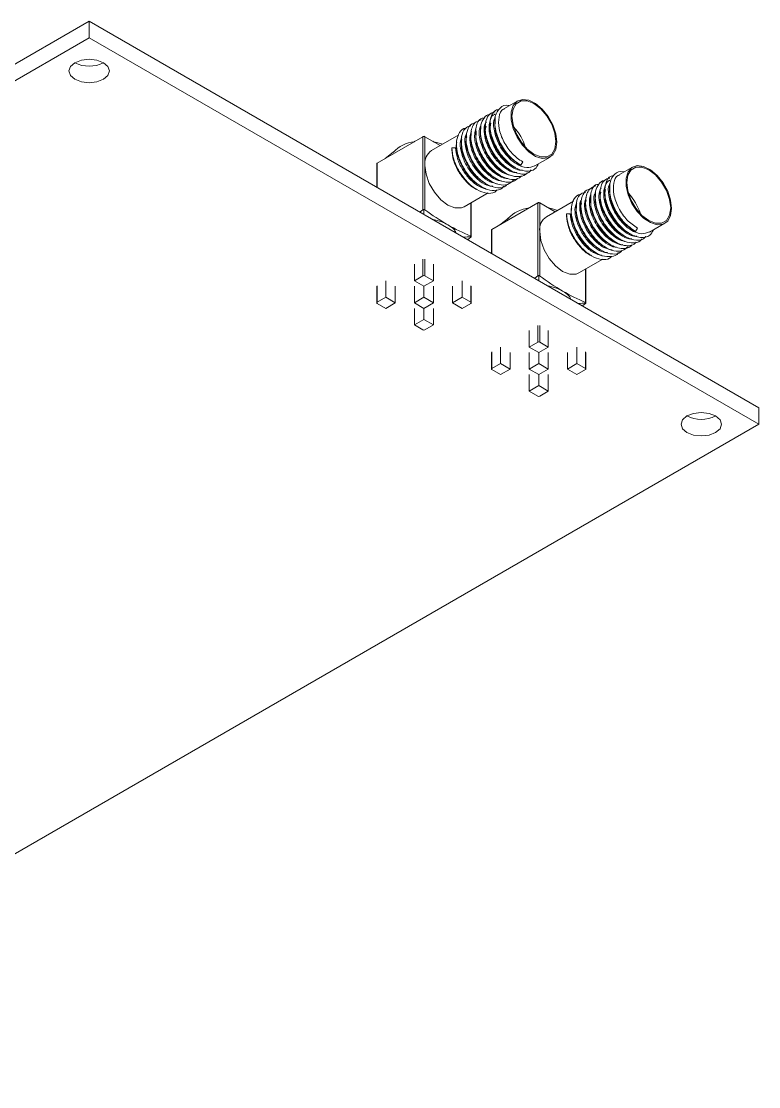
# Model space of a CAD drawing. Header units: millimetres. Extents: x -37 to 256, y 6 to 200.
# Drawn here: x 218.29 to 245.55, y 5.93 to 45.32 of the extents above; entities that cross this region are included whole.
import ezdxf

# ---------------------------------------------------------------- set-up
doc = ezdxf.new("R2010")
doc.units = ezdxf.units.MM

msp = doc.modelspace()

# ---------------------------------------------------------------- linework, layer by layer
at = {"color": 7, "linetype": 'Continuous', "lineweight": 15}
for p, q in [((178.371, 20.829), (220.797, 45.321)), ((220.797, 45.321), (220.797, 44.709)), ((220.797, 45.321), (245.546, 31.034)), ((178.371, 20.217), (220.797, 44.709)), ((220.797, 44.709), (245.546, 30.422)), ((236.637, 42.381), (236.155, 42.103)), ((231.439, 40.076), (233.136, 41.055)), ((233.136, 38.356), (233.136, 41.055)), ((233.207, 41.055), (233.207, 39.995)), ((233.207, 41.055), (233.774, 40.728)), ((234.457, 41.123), (233.455, 40.544)), ((232.839, 40.884), (232.815, 40.869)), ((233.527, 40.869), (233.504, 40.884)), ((234.338, 40.648), (234.197, 40.648)), ((234.197, 40.648), (234.197, 40.566)), ((232.05, 40.496), (231.736, 40.247)), ((237.267, 39.973), (237.837, 40.302)), ((231.424, 40.062), (231.424, 39.186)), ((233.207, 39.995), (233.207, 38.356)), ((236.751, 40), (236.822, 40.122)), ((240.88, 39.932), (240.398, 39.654)), ((234.655, 38.466), (235.54, 38.976)), ((234.918, 37.36), (234.918, 38.618)), ((235.682, 37.626), (237.379, 38.606)), ((237.379, 35.906), (237.379, 38.606)), ((237.449, 38.606), (237.449, 37.545)), ((237.449, 38.606), (238.016, 38.279)), ((238.7, 38.673), (237.698, 38.095)), ((233.171, 38.368), (233.171, 38.178)), ((237.082, 38.435), (237.058, 38.42)), ((237.77, 38.42), (237.746, 38.435)), ((236.293, 38.047), (235.978, 37.798)), ((238.581, 38.199), (238.439, 38.199)), ((238.439, 38.199), (238.439, 38.117)), ((241.509, 37.524), (242.08, 37.853)), ((235.667, 37.613), (235.667, 36.737)), ((237.449, 37.545), (237.449, 35.906)), ((240.994, 37.55), (241.064, 37.673)), ((232.818, 35.728), (232.818, 36.341)), ((233.525, 35.728), (233.525, 36.341)), ((238.898, 36.016), (239.783, 36.527)), ((232.818, 35.728), (233.136, 35.912)), ((233.525, 35.728), (233.207, 35.912)), ((237.414, 35.919), (237.414, 35.728)), ((239.161, 34.91), (239.161, 36.168)), ((231.424, 35.524), (231.424, 34.912)), ((231.757, 35.116), (231.757, 35.728)), ((232.111, 34.912), (232.111, 35.524)), ((233.171, 35.524), (232.818, 35.728)), ((232.818, 34.912), (232.818, 35.524)), ((233.525, 35.728), (233.171, 35.524)), ((233.171, 35.116), (233.171, 35.524)), ((233.525, 34.912), (233.525, 35.524)), ((234.232, 34.912), (234.232, 35.524)), ((234.586, 35.116), (234.586, 35.728)), ((234.918, 34.912), (234.918, 35.524)), ((231.439, 34.932), (231.757, 35.116)), ((231.757, 35.116), (232.111, 34.912)), ((232.818, 34.912), (233.171, 35.116)), ((233.171, 35.116), (233.525, 34.912)), ((234.232, 34.912), (234.586, 35.116)), ((234.904, 34.932), (234.586, 35.116)), ((231.439, 34.891), (231.757, 34.708)), ((232.111, 34.912), (231.757, 34.708)), ((233.171, 34.708), (232.818, 34.912)), ((232.818, 34.095), (232.818, 34.708)), ((233.525, 34.912), (233.171, 34.708)), ((233.171, 34.3), (233.171, 34.708)), ((233.525, 34.095), (233.525, 34.708)), ((234.586, 34.708), (234.232, 34.912)), ((234.904, 34.891), (234.586, 34.708)), ((232.818, 34.095), (233.171, 34.3)), ((233.171, 34.3), (233.525, 34.095)), ((232.818, 34.095), (233.136, 33.912)), ((233.525, 34.095), (233.207, 33.912)), ((237.06, 33.279), (237.06, 33.891)), ((237.767, 33.279), (237.767, 33.891)), ((236, 32.667), (236, 33.279)), ((237.06, 33.279), (237.379, 33.463)), ((237.414, 33.075), (237.06, 33.279)), ((237.767, 33.279), (237.414, 33.075)), ((237.767, 33.279), (237.449, 33.463)), ((238.828, 32.667), (238.828, 33.279)), ((235.667, 33.075), (235.667, 32.463)), ((236.353, 32.463), (236.353, 33.075)), ((237.06, 32.463), (237.06, 33.075)), ((237.414, 32.667), (237.414, 33.075)), ((237.767, 32.463), (237.767, 33.075)), ((238.475, 32.463), (238.475, 33.075)), ((239.161, 32.463), (239.161, 33.075)), ((235.682, 32.483), (236, 32.667)), ((235.682, 32.442), (236, 32.259)), ((236, 32.667), (236.353, 32.463)), ((236.353, 32.463), (236, 32.259)), ((237.06, 32.463), (237.414, 32.667)), ((237.414, 32.259), (237.06, 32.463)), ((237.414, 32.667), (237.767, 32.463)), ((237.767, 32.463), (237.414, 32.259)), ((238.475, 32.463), (238.828, 32.667)), ((238.828, 32.259), (238.475, 32.463)), ((239.146, 32.483), (238.828, 32.667)), ((239.146, 32.442), (238.828, 32.259)), ((237.06, 31.646), (237.06, 32.259)), ((237.414, 31.85), (237.414, 32.259)), ((237.767, 31.646), (237.767, 32.259)), ((237.06, 31.646), (237.414, 31.85)), ((237.06, 31.646), (237.379, 31.463)), ((237.414, 31.85), (237.767, 31.646)), ((237.767, 31.646), (237.449, 31.463)), ((245.546, 31.034), (245.546, 30.422)), ((245.546, 30.422), (203.119, 5.929))]:
    msp.add_line(p, q, dxfattribs=at)
at = {"color": 8, "linetype": 'Continuous', "lineweight": 15}
for p, q in [((231.439, 40.076), (231.439, 39.178)), ((234.904, 37.376), (234.904, 38.609)), ((235.682, 37.626), (235.682, 36.729)), ((233.136, 35.912), (233.136, 36.524)), ((233.207, 36.524), (233.207, 35.912)), ((239.146, 34.927), (239.146, 36.16)), ((231.439, 35.545), (231.439, 34.932)), ((234.904, 34.932), (234.904, 35.545)), ((237.379, 33.463), (237.379, 34.075)), ((237.449, 34.075), (237.449, 33.463)), ((235.682, 33.095), (235.682, 32.483)), ((239.146, 32.483), (239.146, 33.095))]:
    msp.add_line(p, q, dxfattribs=at)
at = {"color": 7, "linetype": 'Continuous', "lineweight": 15, "flags": 128}
for points in [[(220.267, 43.79), (220.104, 43.65), (220.047, 43.484), (220.104, 43.319), (220.267, 43.178), (220.51, 43.084), (220.797, 43.051), (221.084, 43.084), (221.327, 43.178), (221.49, 43.319), (221.547, 43.484), (221.49, 43.65), (221.327, 43.79), (221.084, 43.884), (220.797, 43.917), (220.51, 43.884), (220.267, 43.79)], [(238.086, 40.852), (238.048, 41.162), (237.938, 41.489), (237.766, 41.802), (237.547, 42.075), (237.301, 42.282), (237.048, 42.406), (236.813, 42.435), (236.615, 42.367), (236.473, 42.208), (236.398, 41.972), (236.398, 41.68), (236.473, 41.358), (236.615, 41.034), (236.813, 40.738), (237.048, 40.495), (237.301, 40.328), (237.547, 40.251), (237.766, 40.27), (237.938, 40.385), (238.048, 40.585), (238.086, 40.852)], [(238.049, 40.873), (238.01, 41.186), (237.894, 41.514), (237.715, 41.825), (237.488, 42.089), (237.237, 42.28), (236.986, 42.379), (236.76, 42.376), (236.58, 42.272), (236.465, 42.078), (236.425, 41.811), (236.465, 41.498), (236.58, 41.17), (236.76, 40.859), (236.986, 40.595), (237.237, 40.404), (237.488, 40.305), (237.715, 40.307), (237.894, 40.411), (238.01, 40.606), (238.049, 40.873)], [(233.526, 40.87), (233.65, 40.844), (233.862, 40.779)], [(233.207, 39.995), (233.248, 39.668), (233.369, 39.325), (233.556, 39), (233.793, 38.724), (234.055, 38.525), (234.317, 38.422), (234.554, 38.424), (234.655, 38.466)], [(242.328, 38.403), (242.291, 38.713), (242.181, 39.04), (242.009, 39.353), (241.79, 39.626), (241.543, 39.833), (241.291, 39.957), (241.056, 39.986), (240.858, 39.918), (240.715, 39.759), (240.641, 39.523), (240.641, 39.231), (240.715, 38.909), (240.858, 38.585), (241.056, 38.289), (241.291, 38.046), (241.543, 37.879), (241.79, 37.801), (242.009, 37.821), (242.181, 37.936), (242.291, 38.136), (242.328, 38.403)], [(242.292, 38.424), (242.252, 38.736), (242.137, 39.064), (241.957, 39.376), (241.731, 39.64), (241.48, 39.831), (241.229, 39.929), (241.002, 39.927), (240.823, 39.823), (240.707, 39.628), (240.668, 39.361), (240.707, 39.049), (240.823, 38.721), (241.002, 38.409), (241.229, 38.145), (241.48, 37.955), (241.731, 37.856), (241.957, 37.858), (242.137, 37.962), (242.252, 38.157), (242.292, 38.424)], [(233.136, 38.356), (233.03, 38.278), (233.015, 38.268)], [(237.768, 38.42), (237.892, 38.395), (238.105, 38.33)], [(237.449, 37.545), (237.491, 37.219), (237.611, 36.876), (237.799, 36.551), (238.036, 36.275), (238.298, 36.076), (238.56, 35.972), (238.797, 35.975), (238.898, 36.016)], [(234.904, 37.335), (234.798, 37.258), (234.783, 37.247)], [(237.379, 35.906), (237.273, 35.829), (237.258, 35.818)], [(239.146, 34.886), (239.041, 34.809), (239.026, 34.798)], [(242.894, 30.728), (242.731, 30.587), (242.674, 30.422), (242.731, 30.256), (242.894, 30.116), (243.137, 30.022), (243.424, 29.989), (243.711, 30.022), (243.955, 30.116), (244.117, 30.256), (244.174, 30.422), (244.117, 30.587), (243.955, 30.728), (243.711, 30.822), (243.424, 30.855), (243.137, 30.822), (242.894, 30.728)]]:
    msp.add_lwpolyline(points, dxfattribs=at)
at = {"color": 7, "linetype": 'Continuous', "lineweight": 15}
for centre, radius, start, end in [((220.797, 44.814), 1.153, 242.6158, 297.3842), ((235.079, 40.096), 1.931, 16.7839, 43.2107), ((232.976, 39.577), 1.303, 96.9907, 136.3422), ((233.785, 40.064), 0.583, 124.5077, 186.8045), ((239.322, 37.647), 1.931, 16.7839, 43.2107), ((238.505, 45.469), 8.87, 233.3223, 239.8911), ((237.218, 37.127), 1.303, 96.9907, 136.3422), ((238.028, 37.615), 0.583, 124.5077, 186.8045), ((237.658, 44.002), 7.176, 239.8648, 247.4309), ((233.171, 35.844), 0.0769, 62.6097, 117.3903), ((242.747, 43.02), 8.87, 233.3223, 239.8911), ((241.9, 41.553), 7.176, 239.8648, 247.4309), ((231.447, 34.912), 0.0218, 110.7834, 249.2166), ((234.896, 34.912), 0.0218, 290.7834, 69.2166), ((233.171, 33.98), 0.0769, 242.6097, 297.3903), ((237.414, 33.395), 0.0769, 62.6097, 117.3903), ((235.689, 32.463), 0.0218, 110.7834, 249.2166), ((239.139, 32.463), 0.0218, 290.7834, 69.2166), ((237.414, 31.531), 0.0769, 242.6097, 297.3903), ((243.424, 31.752), 1.153, 242.6158, 297.3842)]:
    msp.add_arc(centre, radius, start, end, dxfattribs=at)
for centre in [(233.171, 44.227), (237.414, 41.777)]:
    msp.add_ellipse(centre, major_axis=(12.021, 0), ratio=0.577382, start_param=4.833815, end_param=4.858241, dxfattribs=at)
for points, knots in [([(236.317, 42.196), (236.311, 42.198), (236.176, 42.252), (235.961, 42.133), (235.777, 41.837), (235.782, 41.346), (235.975, 40.808), (236.321, 40.297), (236.607, 40.099), (236.751, 40)], [0, 0, 0, 0, 0.007361, 0.170448, 0.339071, 0.501384, 0.66979, 0.83343, 1, 1, 1, 1]), ([(235.617, 41.881), (235.61, 41.881), (235.513, 41.882), (235.379, 41.757), (235.259, 41.51), (235.247, 41.159), (235.341, 40.763), (235.534, 40.363), (235.802, 40.007), (236.116, 39.735), (236.446, 39.579), (236.739, 39.569), (236.928, 39.627), (236.984, 39.717), (236.989, 39.726)], [0, 0, 0, 0, 0.007677, 0.106565, 0.206423, 0.302282, 0.400865, 0.500855, 0.596927, 0.695174, 0.795263, 0.891611, 0.989493, 1, 1, 1, 1]), ([(235.802, 41.974), (235.749, 41.962), (235.612, 41.933), (235.462, 41.714), (235.405, 41.314), (235.54, 40.776), (235.842, 40.253), (236.256, 39.845), (236.687, 39.659), (237.009, 39.661), (237.109, 39.795), (237.136, 39.831)], [0, 0, 0, 0, 0.063205, 0.164416, 0.294692, 0.42706, 0.559673, 0.689728, 0.823728, 0.952824, 1, 1, 1, 1]), ([(235.805, 41.891), (235.795, 41.888), (235.71, 41.864), (235.603, 41.681), (235.548, 41.319), (235.674, 40.822), (235.956, 40.336), (236.331, 39.977), (236.646, 39.801), (236.782, 39.825), (236.805, 39.828)], [0, 0, 0, 0, 0.017415, 0.14385, 0.306593, 0.471951, 0.637616, 0.800083, 0.967479, 1, 1, 1, 1]), ([(235.954, 42.059), (235.919, 42.056), (235.766, 42.044), (235.623, 41.785), (235.589, 41.334), (235.756, 40.789), (236.08, 40.279), (236.504, 39.9), (236.934, 39.747), (237.268, 39.8), (237.37, 39.984), (237.409, 40.055)], [0, 0, 0, 0, 0.037867, 0.166487, 0.290566, 0.418361, 0.544281, 0.670051, 0.797929, 0.921947, 1, 1, 1, 1]), ([(235.801, 41.76), (235.796, 41.753), (235.728, 41.665), (235.745, 41.329), (235.884, 40.846), (236.189, 40.369), (236.577, 40.027), (236.975, 39.87), (237.171, 39.947), (237.262, 39.983)], [0, 0, 0, 0, 0.013993, 0.178634, 0.348207, 0.515292, 0.682178, 0.851862, 1, 1, 1, 1]), ([(235.801, 41.766), (235.801, 41.749), (235.8, 41.717), (235.8, 41.685), (235.8, 41.669)], [0, 0, 0, 0, 0.500001, 1, 1, 1, 1]), ([(236.163, 42.087), (236.145, 42.083), (236.025, 42.056), (235.926, 41.8), (235.922, 41.367), (236.104, 40.866), (236.423, 40.397), (236.688, 40.214), (236.822, 40.122)], [0, 0, 0, 0, 0.034661, 0.230887, 0.419767, 0.61574, 0.806165, 1, 1, 1, 1]), ([(234.727, 41.37), (234.722, 41.371), (234.614, 41.375), (234.472, 41.222), (234.357, 40.924), (234.382, 40.503), (234.539, 40.049), (234.809, 39.618), (235.151, 39.277), (235.524, 39.074), (235.855, 39.056), (236.064, 39.118), (236.116, 39.218), (236.117, 39.22)], [0, 0, 0, 0, 0.005292, 0.116523, 0.228033, 0.335702, 0.44782, 0.558021, 0.666559, 0.778977, 0.88752, 0.997715, 1, 1, 1, 1]), ([(234.909, 41.457), (234.85, 41.443), (234.697, 41.405), (234.565, 41.16), (234.532, 40.783), (234.638, 40.333), (234.867, 39.886), (235.184, 39.502), (235.552, 39.237), (235.905, 39.147), (236.148, 39.174), (236.226, 39.273), (236.24, 39.292)], [0, 0, 0, 0, 0.072398, 0.187462, 0.298263, 0.411458, 0.526066, 0.636226, 0.750621, 0.864178, 0.974718, 1, 1, 1, 1]), ([(235.054, 41.56), (235.041, 41.559), (234.927, 41.553), (234.793, 41.377), (234.704, 41.05), (234.756, 40.617), (234.939, 40.163), (235.226, 39.746), (235.579, 39.428), (235.946, 39.263), (236.272, 39.256), (236.414, 39.385), (236.481, 39.447)], [0, 0, 0, 0, 0.015338, 0.127749, 0.23879, 0.347463, 0.460326, 0.569695, 0.679927, 0.792643, 0.900886, 1, 1, 1, 1]), ([(235.284, 41.682), (235.201, 41.653), (235.057, 41.602), (234.943, 41.396), (234.896, 41.167), (234.908, 40.896), (234.98, 40.6), (235.111, 40.296), (235.344, 39.919), (235.653, 39.605), (235.978, 39.424), (236.289, 39.346), (236.523, 39.381), (236.616, 39.499), (236.624, 39.51)], [0, 0, 0, 0, 0.104326, 0.17957, 0.253203, 0.324658, 0.398793, 0.474063, 0.547964, 0.692122, 0.767391, 0.841538, 0.985471, 1, 1, 1, 1]), ([(235.39, 41.743), (235.366, 41.742), (235.208, 41.733), (235.072, 41.425), (235.075, 40.891), (235.329, 40.272), (235.71, 39.806), (236.089, 39.546), (236.406, 39.458), (236.646, 39.477), (236.741, 39.571), (236.773, 39.603)], [0, 0, 0, 0, 0.02868, 0.184476, 0.334918, 0.490713, 0.641182, 0.745615, 0.849218, 0.949338, 1, 1, 1, 1]), ([(235.27, 41.426), (235.26, 41.412), (235.182, 41.303), (235.232, 40.895), (235.45, 40.345), (235.806, 39.913), (236.143, 39.676), (236.324, 39.638), (236.407, 39.62)], [0, 0, 0, 0, 0.033106, 0.256972, 0.488806, 0.712713, 0.868117, 1, 1, 1, 1]), ([(235.273, 41.362), (235.264, 41.271), (235.245, 41.079), (235.337, 40.72), (235.515, 40.35), (235.762, 40.029), (235.976, 39.824), (236.096, 39.772), (236.117, 39.762)], [0, 0, 0, 0, 0.174045, 0.370751, 0.570266, 0.761958, 0.957994, 1, 1, 1, 1]), ([(235.271, 41.459), (235.27, 41.443), (235.27, 41.411), (235.269, 41.379), (235.269, 41.363)], [0, 0, 0, 0, 0.500001, 1, 1, 1, 1]), ([(235.478, 41.61), (235.454, 41.567), (235.391, 41.452), (235.392, 41.165), (235.476, 40.803), (235.656, 40.433), (235.904, 40.104), (236.194, 39.859), (236.444, 39.726), (236.572, 39.726), (236.608, 39.726)], [0, 0, 0, 0, 0.085483, 0.225043, 0.36857, 0.514145, 0.654013, 0.797051, 0.942771, 1, 1, 1, 1]), ([(235.466, 41.449), (235.451, 41.377), (235.41, 41.18), (235.538, 40.733), (235.812, 40.269), (236.098, 39.953), (236.261, 39.887), (236.293, 39.874)], [0, 0, 0, 0, 0.151124, 0.413736, 0.676835, 0.934856, 1, 1, 1, 1]), ([(235.447, 41.561), (235.447, 41.545), (235.447, 41.513), (235.446, 41.481), (235.446, 41.465)], [0, 0, 0, 0, 0.500001, 1, 1, 1, 1]), ([(235.638, 41.557), (235.625, 41.46), (235.593, 41.229), (235.749, 40.755), (236.045, 40.304), (236.319, 40.017), (236.459, 39.969), (236.469, 39.965)], [0, 0, 0, 0, 0.193199, 0.4577, 0.718317, 0.978625, 1, 1, 1, 1]), ([(235.806, 41.667), (235.797, 41.542), (235.778, 41.277), (235.965, 40.783), (236.281, 40.315), (236.547, 40.133), (236.68, 40.04)], [0, 0, 0, 0, 0.230618, 0.490476, 0.742977, 1, 1, 1, 1]), ([(233.136, 41.055), (233.14, 41.057), (233.148, 41.062), (233.161, 41.066), (233.169, 41.068), (233.171, 41.069)], [0, 0, 0, 0, 0.3997764, 0.798945, 1, 1, 1, 1]), ([(233.171, 41.069), (233.177, 41.067), (233.188, 41.064), (233.2, 41.059), (233.205, 41.056), (233.207, 41.055)], [0, 0, 0, 0, 0.421028, 0.842946, 1, 1, 1, 1]), ([(234.577, 41.051), (234.554, 40.999), (234.494, 40.862), (234.526, 40.52), (234.668, 40.105), (234.92, 39.705), (235.235, 39.397), (235.521, 39.225), (235.67, 39.222), (235.715, 39.221)], [0, 0, 0, 0, 0.095902, 0.258269, 0.427347, 0.593534, 0.757212, 0.926742, 1, 1, 1, 1]), ([(234.563, 41.051), (234.563, 41.035), (234.563, 41.003), (234.562, 40.971), (234.562, 40.955)], [0, 0, 0, 0, 0.500001, 1, 1, 1, 1]), ([(234.74, 41.147), (234.734, 41.137), (234.679, 41.053), (234.682, 40.779), (234.771, 40.376), (234.986, 39.96), (235.279, 39.61), (235.598, 39.371), (235.794, 39.334), (235.88, 39.318)], [0, 0, 0, 0, 0.021582, 0.187388, 0.356778, 0.528284, 0.693131, 0.864317, 1, 1, 1, 1]), ([(234.752, 41.044), (234.742, 41.011), (234.704, 40.882), (234.76, 40.559), (234.922, 40.142), (235.19, 39.766), (235.429, 39.525), (235.563, 39.469), (235.587, 39.459)], [0, 0, 0, 0, 0.073353, 0.290136, 0.515278, 0.733449, 0.953342, 1, 1, 1, 1]), ([(234.74, 41.153), (234.74, 41.137), (234.74, 41.105), (234.739, 41.073), (234.739, 41.057)], [0, 0, 0, 0, 0.500001, 1, 1, 1, 1]), ([(234.925, 41.257), (234.901, 41.184), (234.844, 41.017), (234.898, 40.642), (235.064, 40.226), (235.332, 39.837), (235.655, 39.557), (235.912, 39.413), (236.029, 39.419), (236.044, 39.419)], [0, 0, 0, 0, 0.128826, 0.294582, 0.46673, 0.633548, 0.801683, 0.973607, 1, 1, 1, 1]), ([(234.922, 41.153), (234.915, 41.125), (234.893, 41.031), (234.91, 40.825), (234.975, 40.555), (235.096, 40.273), (235.312, 39.929), (235.556, 39.665), (235.734, 39.572), (235.765, 39.556)], [0, 0, 0, 0, 0.059299, 0.202228, 0.350521, 0.501083, 0.648908, 0.937267, 1, 1, 1, 1]), ([(234.917, 41.255), (234.917, 41.239), (234.916, 41.207), (234.916, 41.175), (234.916, 41.159)], [0, 0, 0, 0, 0.500001, 1, 1, 1, 1]), ([(235.088, 41.36), (235.071, 41.293), (235.036, 41.16), (235.05, 40.908), (235.117, 40.636), (235.238, 40.355), (235.453, 40.008), (235.742, 39.713), (236.037, 39.562), (236.205, 39.49), (236.273, 39.51), (236.28, 39.512)], [0, 0, 0, 0, 0.109819, 0.216389, 0.326958, 0.439219, 0.549438, 0.764442, 0.876701, 0.987288, 1, 1, 1, 1]), ([(235.102, 41.257), (235.093, 41.117), (235.073, 40.818), (235.315, 40.262), (235.643, 39.843), (235.867, 39.706), (235.945, 39.659)], [0, 0, 0, 0, 0.261426, 0.559255, 0.8469, 1, 1, 1, 1]), ([(235.094, 41.357), (235.094, 41.341), (235.093, 41.309), (235.093, 41.277), (235.092, 41.261)], [0, 0, 0, 0, 0.500001, 1, 1, 1, 1]), ([(234.197, 40.648), (234.213, 40.508), (234.246, 40.224), (234.461, 39.767), (234.762, 39.366), (235.124, 39.073), (235.484, 38.948), (235.752, 38.955), (235.849, 39.058), (235.877, 39.088)], [0, 0, 0, 0, 0.155448, 0.315162, 0.468677, 0.626372, 0.785241, 0.938224, 1, 1, 1, 1]), ([(234.338, 40.648), (234.353, 40.519), (234.385, 40.257), (234.584, 39.835), (234.862, 39.468), (235.193, 39.194), (235.409, 39.136), (235.515, 39.107)], [0, 0, 0, 0, 0.199907, 0.405301, 0.602721, 0.805517, 1, 1, 1, 1]), ([(234.392, 40.844), (234.387, 40.831), (234.349, 40.729), (234.389, 40.435), (234.526, 40.022), (234.778, 39.63), (235.031, 39.358), (235.188, 39.282), (235.235, 39.26)], [0, 0, 0, 0, 0.029454, 0.245147, 0.469755, 0.690521, 0.907955, 1, 1, 1, 1]), ([(234.574, 40.947), (234.562, 40.867), (234.534, 40.677), (234.634, 40.29), (234.844, 39.883), (235.12, 39.539), (235.322, 39.411), (235.415, 39.353)], [0, 0, 0, 0, 0.159446, 0.380124, 0.603559, 0.818318, 1, 1, 1, 1]), ([(234.197, 40.566), (234.212, 40.437), (234.243, 40.176), (234.442, 39.751), (234.72, 39.396), (234.945, 39.181), (235.056, 39.141), (235.056, 39.141)], [0, 0, 0, 0, 0.247913, 0.502631, 0.747459, 0.998956, 1, 1, 1, 1]), ([(231.424, 40.06), (231.425, 40.062), (231.426, 40.066), (231.432, 40.072), (231.437, 40.075), (231.439, 40.076)], [0, 0, 0, 0, 0.421028, 0.842946, 1, 1, 1, 1]), ([(236.295, 39.854), (236.307, 39.847), (236.33, 39.834), (236.354, 39.82), (236.366, 39.813)], [0, 0, 0, 0, 0.499994, 1, 1, 1, 1]), ([(236.472, 39.956), (236.484, 39.949), (236.507, 39.936), (236.531, 39.922), (236.543, 39.915)], [0, 0, 0, 0, 0.499994, 1, 1, 1, 1]), ([(236.649, 40.058), (236.66, 40.051), (236.684, 40.038), (236.708, 40.024), (236.719, 40.017)], [0, 0, 0, 0, 0.499994, 1, 1, 1, 1]), ([(240.559, 39.747), (240.553, 39.749), (240.418, 39.803), (240.204, 39.684), (240.02, 39.388), (240.024, 38.896), (240.218, 38.359), (240.563, 37.848), (240.849, 37.65), (240.994, 37.55)], [0, 0, 0, 0, 0.007361, 0.170448, 0.339071, 0.501384, 0.66979, 0.83343, 1, 1, 1, 1]), ([(235.588, 39.446), (235.6, 39.439), (235.623, 39.425), (235.647, 39.412), (235.659, 39.405)], [0, 0, 0, 0, 0.499994, 1, 1, 1, 1]), ([(235.765, 39.548), (235.777, 39.541), (235.8, 39.527), (235.824, 39.514), (235.836, 39.507)], [0, 0, 0, 0, 0.499994, 1, 1, 1, 1]), ([(235.942, 39.65), (235.953, 39.643), (235.977, 39.63), (236.001, 39.616), (236.012, 39.609)], [0, 0, 0, 0, 0.4999941, 1, 1, 1, 1]), ([(236.118, 39.752), (236.13, 39.745), (236.154, 39.732), (236.177, 39.718), (236.189, 39.711)], [0, 0, 0, 0, 0.4999941, 1, 1, 1, 1]), ([(239.86, 39.432), (239.853, 39.432), (239.756, 39.433), (239.622, 39.308), (239.502, 39.061), (239.49, 38.71), (239.584, 38.314), (239.777, 37.914), (240.045, 37.558), (240.359, 37.286), (240.689, 37.13), (240.982, 37.12), (241.171, 37.177), (241.227, 37.268), (241.232, 37.276)], [0, 0, 0, 0, 0.007677, 0.106565, 0.206423, 0.302282, 0.400865, 0.500855, 0.596927, 0.695174, 0.795263, 0.891611, 0.989493, 1, 1, 1, 1]), ([(240.045, 39.525), (239.992, 39.513), (239.855, 39.483), (239.704, 39.264), (239.647, 38.865), (239.783, 38.326), (240.085, 37.804), (240.499, 37.396), (240.929, 37.21), (241.251, 37.212), (241.351, 37.346), (241.378, 37.382)], [0, 0, 0, 0, 0.063205, 0.164416, 0.294692, 0.42706, 0.559673, 0.689728, 0.823728, 0.952824, 1, 1, 1, 1]), ([(240.048, 39.442), (240.038, 39.439), (239.952, 39.415), (239.846, 39.231), (239.79, 38.87), (239.917, 38.373), (240.199, 37.887), (240.574, 37.528), (240.889, 37.352), (241.025, 37.375), (241.047, 37.379)], [0, 0, 0, 0, 0.0174145, 0.1438502, 0.3065935, 0.4719514, 0.6376156, 0.8000826, 0.9674793, 1, 1, 1, 1]), ([(240.196, 39.609), (240.161, 39.607), (240.008, 39.595), (239.866, 39.336), (239.832, 38.885), (239.998, 38.34), (240.323, 37.829), (240.746, 37.451), (241.177, 37.298), (241.511, 37.351), (241.612, 37.535), (241.651, 37.606)], [0, 0, 0, 0, 0.037867, 0.166487, 0.290566, 0.418361, 0.544281, 0.670051, 0.797929, 0.921947, 1, 1, 1, 1]), ([(240.406, 39.638), (240.388, 39.634), (240.267, 39.607), (240.168, 39.351), (240.165, 38.918), (240.347, 38.417), (240.666, 37.947), (240.931, 37.765), (241.064, 37.673)], [0, 0, 0, 0, 0.034661, 0.230887, 0.419767, 0.61574, 0.806165, 1, 1, 1, 1]), ([(235.058, 39.14), (235.069, 39.133), (235.093, 39.119), (235.117, 39.106), (235.128, 39.099)], [0, 0, 0, 0, 0.499994, 1, 1, 1, 1]), ([(235.234, 39.242), (235.246, 39.235), (235.27, 39.221), (235.293, 39.208), (235.305, 39.201)], [0, 0, 0, 0, 0.499994, 1, 1, 1, 1]), ([(235.411, 39.344), (235.423, 39.337), (235.447, 39.323), (235.47, 39.31), (235.482, 39.303)], [0, 0, 0, 0, 0.499994, 1, 1, 1, 1]), ([(239.152, 39.008), (239.093, 38.993), (238.94, 38.956), (238.808, 38.711), (238.774, 38.333), (238.88, 37.884), (239.109, 37.436), (239.427, 37.053), (239.795, 36.788), (240.148, 36.698), (240.391, 36.724), (240.469, 36.824), (240.483, 36.843)], [0, 0, 0, 0, 0.072398, 0.187462, 0.298263, 0.411458, 0.526066, 0.636226, 0.750621, 0.864178, 0.974718, 1, 1, 1, 1]), ([(239.297, 39.111), (239.283, 39.11), (239.17, 39.103), (239.036, 38.927), (238.947, 38.601), (238.999, 38.168), (239.181, 37.714), (239.468, 37.297), (239.822, 36.978), (240.188, 36.814), (240.515, 36.807), (240.656, 36.936), (240.724, 36.998)], [0, 0, 0, 0, 0.015338, 0.127749, 0.23879, 0.347463, 0.460326, 0.569695, 0.679927, 0.792643, 0.900886, 1, 1, 1, 1]), ([(239.527, 39.233), (239.444, 39.203), (239.3, 39.153), (239.185, 38.947), (239.139, 38.718), (239.151, 38.447), (239.223, 38.151), (239.353, 37.847), (239.586, 37.469), (239.896, 37.156), (240.221, 36.975), (240.532, 36.897), (240.766, 36.932), (240.859, 37.05), (240.867, 37.061)], [0, 0, 0, 0, 0.104326, 0.17957, 0.253203, 0.324658, 0.398793, 0.474063, 0.547964, 0.692122, 0.767391, 0.841538, 0.985471, 1, 1, 1, 1]), ([(239.633, 39.294), (239.608, 39.293), (239.451, 39.284), (239.315, 38.976), (239.318, 38.442), (239.572, 37.823), (239.953, 37.357), (240.332, 37.097), (240.649, 37.008), (240.889, 37.028), (240.984, 37.122), (241.015, 37.154)], [0, 0, 0, 0, 0.02868, 0.184476, 0.334918, 0.490713, 0.641182, 0.745615, 0.849218, 0.949338, 1, 1, 1, 1]), ([(239.513, 39.01), (239.513, 38.994), (239.513, 38.962), (239.512, 38.93), (239.512, 38.914)], [0, 0, 0, 0, 0.500001, 1, 1, 1, 1]), ([(239.721, 39.161), (239.697, 39.118), (239.634, 39.003), (239.634, 38.716), (239.719, 38.353), (239.899, 37.984), (240.147, 37.654), (240.436, 37.41), (240.686, 37.277), (240.814, 37.276), (240.85, 37.276)], [0, 0, 0, 0, 0.085483, 0.225043, 0.36857, 0.514145, 0.654013, 0.797051, 0.942771, 1, 1, 1, 1]), ([(239.709, 39), (239.694, 38.928), (239.653, 38.73), (239.78, 38.284), (240.055, 37.82), (240.341, 37.504), (240.503, 37.438), (240.536, 37.425)], [0, 0, 0, 0, 0.151124, 0.413736, 0.676835, 0.934856, 1, 1, 1, 1]), ([(239.69, 39.112), (239.69, 39.096), (239.689, 39.064), (239.689, 39.032), (239.689, 39.016)], [0, 0, 0, 0, 0.500001, 1, 1, 1, 1]), ([(239.881, 39.108), (239.868, 39.01), (239.836, 38.78), (239.992, 38.305), (240.287, 37.855), (240.561, 37.568), (240.701, 37.52), (240.712, 37.516)], [0, 0, 0, 0, 0.193199, 0.4577, 0.718317, 0.978625, 1, 1, 1, 1]), ([(240.043, 39.311), (240.038, 39.304), (239.97, 39.216), (239.987, 38.88), (240.127, 38.397), (240.432, 37.92), (240.819, 37.578), (241.218, 37.421), (241.414, 37.498), (241.505, 37.534)], [0, 0, 0, 0, 0.013993, 0.178634, 0.348207, 0.515292, 0.682178, 0.851862, 1, 1, 1, 1]), ([(240.049, 39.218), (240.04, 39.093), (240.021, 38.827), (240.207, 38.334), (240.524, 37.866), (240.789, 37.683), (240.923, 37.591)], [0, 0, 0, 0, 0.230618, 0.490476, 0.742977, 1, 1, 1, 1]), ([(240.044, 39.316), (240.043, 39.3), (240.043, 39.268), (240.042, 39.236), (240.042, 39.22)], [0, 0, 0, 0, 0.500001, 1, 1, 1, 1]), ([(237.379, 38.606), (237.383, 38.608), (237.391, 38.612), (237.404, 38.617), (237.411, 38.619), (237.414, 38.619)], [0, 0, 0, 0, 0.3997764, 0.798945, 1, 1, 1, 1]), ([(237.414, 38.619), (237.419, 38.618), (237.43, 38.615), (237.442, 38.61), (237.448, 38.607), (237.449, 38.606)], [0, 0, 0, 0, 0.421028, 0.842946, 1, 1, 1, 1]), ([(238.969, 38.921), (238.964, 38.921), (238.857, 38.925), (238.715, 38.773), (238.6, 38.474), (238.624, 38.054), (238.782, 37.6), (239.052, 37.169), (239.394, 36.828), (239.767, 36.625), (240.098, 36.607), (240.307, 36.669), (240.359, 36.769), (240.36, 36.771)], [0, 0, 0, 0, 0.005292, 0.116523, 0.228033, 0.335702, 0.44782, 0.558021, 0.666559, 0.778977, 0.88752, 0.997715, 1, 1, 1, 1]), ([(238.983, 38.697), (238.976, 38.688), (238.921, 38.604), (238.925, 38.33), (239.014, 37.927), (239.229, 37.51), (239.522, 37.161), (239.841, 36.922), (240.036, 36.885), (240.123, 36.869)], [0, 0, 0, 0, 0.021582, 0.187388, 0.356778, 0.528284, 0.693131, 0.864317, 1, 1, 1, 1]), ([(238.983, 38.704), (238.983, 38.688), (238.982, 38.656), (238.982, 38.624), (238.982, 38.608)], [0, 0, 0, 0, 0.500001, 1, 1, 1, 1]), ([(239.168, 38.807), (239.143, 38.734), (239.087, 38.567), (239.141, 38.193), (239.307, 37.777), (239.575, 37.388), (239.897, 37.107), (240.155, 36.964), (240.271, 36.969), (240.287, 36.97)], [0, 0, 0, 0, 0.1288257, 0.2945818, 0.4667302, 0.6335485, 0.8016833, 0.9736073, 1, 1, 1, 1]), ([(239.165, 38.703), (239.158, 38.676), (239.136, 38.582), (239.153, 38.376), (239.217, 38.105), (239.339, 37.824), (239.554, 37.479), (239.798, 37.216), (239.976, 37.123), (240.008, 37.106)], [0, 0, 0, 0, 0.059299, 0.202228, 0.350521, 0.501083, 0.648908, 0.937267, 1, 1, 1, 1]), ([(239.16, 38.806), (239.159, 38.79), (239.159, 38.758), (239.159, 38.726), (239.158, 38.71)], [0, 0, 0, 0, 0.500001, 1, 1, 1, 1]), ([(239.331, 38.911), (239.313, 38.844), (239.278, 38.711), (239.293, 38.459), (239.359, 38.187), (239.48, 37.906), (239.696, 37.559), (239.985, 37.263), (240.279, 37.112), (240.448, 37.041), (240.515, 37.061), (240.522, 37.063)], [0, 0, 0, 0, 0.109819, 0.216389, 0.326958, 0.439219, 0.549438, 0.764442, 0.876701, 0.987288, 1, 1, 1, 1]), ([(239.344, 38.808), (239.335, 38.668), (239.316, 38.369), (239.557, 37.813), (239.885, 37.394), (240.109, 37.257), (240.187, 37.209)], [0, 0, 0, 0, 0.261426, 0.559255, 0.8469, 1, 1, 1, 1]), ([(239.336, 38.908), (239.336, 38.892), (239.336, 38.86), (239.335, 38.828), (239.335, 38.812)], [0, 0, 0, 0, 0.500001, 1, 1, 1, 1]), ([(239.513, 38.977), (239.503, 38.963), (239.425, 38.854), (239.474, 38.445), (239.692, 37.896), (240.048, 37.464), (240.386, 37.227), (240.566, 37.188), (240.649, 37.171)], [0, 0, 0, 0, 0.033106, 0.256972, 0.488806, 0.712713, 0.868117, 1, 1, 1, 1]), ([(239.516, 38.912), (239.507, 38.822), (239.488, 38.63), (239.58, 38.27), (239.757, 37.901), (240.005, 37.58), (240.218, 37.375), (240.339, 37.322), (240.36, 37.313)], [0, 0, 0, 0, 0.1740447, 0.3707513, 0.5702655, 0.7619577, 0.9579936, 1, 1, 1, 1]), ([(233.171, 38.368), (233.166, 38.367), (233.154, 38.366), (233.143, 38.36), (233.137, 38.357), (233.136, 38.356)], [0, 0, 0, 0, 0.431225, 0.862343, 1, 1, 1, 1]), ([(233.207, 38.356), (233.202, 38.358), (233.193, 38.364), (233.18, 38.367), (233.173, 38.368), (233.171, 38.368)], [0, 0, 0, 0, 0.433483, 0.867029, 1, 1, 1, 1]), ([(238.635, 38.395), (238.63, 38.382), (238.591, 38.28), (238.631, 37.986), (238.768, 37.573), (239.021, 37.181), (239.274, 36.909), (239.431, 36.833), (239.477, 36.81)], [0, 0, 0, 0, 0.029454, 0.245147, 0.469755, 0.690521, 0.907955, 1, 1, 1, 1]), ([(238.819, 38.601), (238.797, 38.55), (238.736, 38.413), (238.769, 38.07), (238.911, 37.655), (239.162, 37.256), (239.477, 36.948), (239.764, 36.776), (239.912, 36.772), (239.957, 36.771)], [0, 0, 0, 0, 0.095902, 0.258269, 0.427347, 0.593534, 0.757212, 0.926742, 1, 1, 1, 1]), ([(238.816, 38.498), (238.804, 38.418), (238.776, 38.228), (238.877, 37.84), (239.086, 37.433), (239.362, 37.089), (239.565, 36.962), (239.658, 36.904)], [0, 0, 0, 0, 0.159446, 0.380124, 0.603559, 0.818318, 1, 1, 1, 1]), ([(238.806, 38.602), (238.806, 38.586), (238.805, 38.554), (238.805, 38.522), (238.805, 38.506)], [0, 0, 0, 0, 0.500001, 1, 1, 1, 1]), ([(238.995, 38.595), (238.985, 38.562), (238.947, 38.433), (239.002, 38.109), (239.165, 37.693), (239.433, 37.317), (239.672, 37.076), (239.806, 37.019), (239.829, 37.01)], [0, 0, 0, 0, 0.073353, 0.290136, 0.515278, 0.733449, 0.953342, 1, 1, 1, 1]), ([(233.475, 38.002), (233.597, 37.974), (233.813, 37.923), (233.982, 37.835), (234.055, 37.796)], [0, 0, 0, 0, 0.565598, 1, 1, 1, 1]), ([(238.439, 38.199), (238.456, 38.059), (238.489, 37.775), (238.703, 37.318), (239.004, 36.917), (239.367, 36.624), (239.727, 36.498), (239.995, 36.506), (240.092, 36.609), (240.119, 36.639)], [0, 0, 0, 0, 0.155448, 0.315162, 0.468677, 0.626372, 0.785241, 0.938224, 1, 1, 1, 1]), ([(238.439, 38.117), (238.455, 37.988), (238.486, 37.727), (238.685, 37.302), (238.963, 36.947), (239.187, 36.732), (239.298, 36.692), (239.299, 36.692)], [0, 0, 0, 0, 0.247913, 0.502631, 0.747459, 0.998956, 1, 1, 1, 1]), ([(238.581, 38.199), (238.596, 38.07), (238.627, 37.808), (238.826, 37.386), (239.105, 37.019), (239.439, 36.743), (239.658, 36.684), (239.767, 36.654)], [0, 0, 0, 0, 0.198757, 0.402969, 0.599253, 0.800883, 1, 1, 1, 1]), ([(234.055, 37.796), (234.149, 37.736), (234.296, 37.642), (234.344, 37.53), (234.362, 37.49)], [0, 0, 0, 0, 0.640609, 1, 1, 1, 1]), ([(235.667, 37.611), (235.667, 37.613), (235.668, 37.617), (235.675, 37.622), (235.68, 37.625), (235.682, 37.626)], [0, 0, 0, 0, 0.421028, 0.842946, 1, 1, 1, 1]), ([(240.715, 37.507), (240.726, 37.5), (240.75, 37.486), (240.774, 37.473), (240.785, 37.466)], [0, 0, 0, 0, 0.499994, 1, 1, 1, 1]), ([(240.891, 37.609), (240.903, 37.602), (240.927, 37.588), (240.95, 37.575), (240.962, 37.568)], [0, 0, 0, 0, 0.499994, 1, 1, 1, 1]), ([(234.918, 37.36), (234.918, 37.362), (234.917, 37.368), (234.91, 37.373), (234.905, 37.375), (234.904, 37.376)], [0, 0, 0, 0, 0.431225, 0.862343, 1, 1, 1, 1]), ([(234.904, 37.335), (234.907, 37.338), (234.915, 37.345), (234.918, 37.354), (234.918, 37.359), (234.918, 37.36)], [0, 0, 0, 0, 0.433483, 0.867029, 1, 1, 1, 1]), ([(240.007, 37.099), (240.019, 37.092), (240.043, 37.078), (240.066, 37.065), (240.078, 37.058)], [0, 0, 0, 0, 0.499994, 1, 1, 1, 1]), ([(240.184, 37.201), (240.196, 37.194), (240.22, 37.18), (240.243, 37.167), (240.255, 37.16)], [0, 0, 0, 0, 0.4999941, 1, 1, 1, 1]), ([(240.361, 37.303), (240.373, 37.296), (240.396, 37.282), (240.42, 37.269), (240.432, 37.262)], [0, 0, 0, 0, 0.4999941, 1, 1, 1, 1]), ([(240.538, 37.405), (240.55, 37.398), (240.573, 37.384), (240.597, 37.371), (240.609, 37.364)], [0, 0, 0, 0, 0.499994, 1, 1, 1, 1]), ([(239.3, 36.69), (239.312, 36.684), (239.336, 36.67), (239.359, 36.656), (239.371, 36.65)], [0, 0, 0, 0, 0.499994, 1, 1, 1, 1]), ([(239.477, 36.792), (239.489, 36.786), (239.512, 36.772), (239.536, 36.758), (239.548, 36.752)], [0, 0, 0, 0, 0.499994, 1, 1, 1, 1]), ([(239.654, 36.895), (239.666, 36.888), (239.689, 36.874), (239.713, 36.86), (239.725, 36.854)], [0, 0, 0, 0, 0.499994, 1, 1, 1, 1]), ([(239.831, 36.997), (239.842, 36.99), (239.866, 36.976), (239.89, 36.963), (239.901, 36.956)], [0, 0, 0, 0, 0.499994, 1, 1, 1, 1]), ([(237.414, 35.919), (237.408, 35.918), (237.397, 35.916), (237.385, 35.911), (237.38, 35.907), (237.379, 35.906)], [0, 0, 0, 0, 0.431225, 0.862343, 1, 1, 1, 1]), ([(237.449, 35.906), (237.445, 35.909), (237.436, 35.915), (237.423, 35.918), (237.416, 35.919), (237.414, 35.919)], [0, 0, 0, 0, 0.433483, 0.867029, 1, 1, 1, 1]), ([(237.718, 35.553), (237.84, 35.525), (238.056, 35.474), (238.225, 35.386), (238.298, 35.347)], [0, 0, 0, 0, 0.565598, 1, 1, 1, 1]), ([(238.298, 35.347), (238.392, 35.287), (238.538, 35.192), (238.587, 35.081), (238.605, 35.041)], [0, 0, 0, 0, 0.640609, 1, 1, 1, 1]), ([(239.161, 34.91), (239.16, 34.913), (239.159, 34.919), (239.153, 34.924), (239.148, 34.926), (239.146, 34.927)], [0, 0, 0, 0, 0.431225, 0.862343, 1, 1, 1, 1]), ([(239.146, 34.886), (239.15, 34.889), (239.157, 34.896), (239.161, 34.904), (239.161, 34.909), (239.161, 34.91)], [0, 0, 0, 0, 0.433483, 0.867029, 1, 1, 1, 1])]:
    msp.add_open_spline(points, degree=3, knots=knots, dxfattribs=at)

doc.saveas('drawing.dxf')
